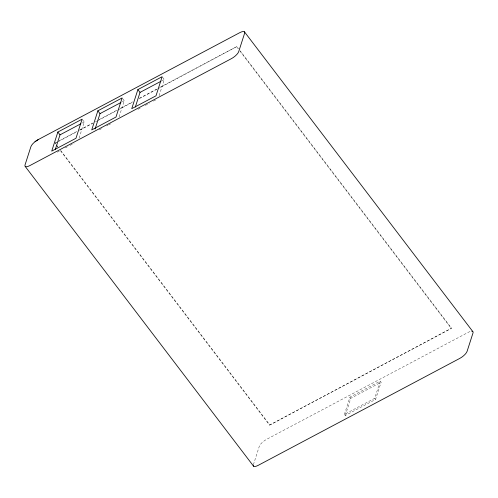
<?xml version="1.0" encoding="UTF-8"?>
<svg xmlns="http://www.w3.org/2000/svg" width="498" height="498" viewBox="0 0 498 498"><rect width="100%" height="100%" fill="white"/><g stroke="black" fill="none" stroke-linecap="round" stroke-linejoin="round"><path stroke-width="0.37" stroke-dasharray="2.49 1.87" d="M79.064 138.145L84.255 121.985L82.108 119.171M119.078 116.918L124.263 100.758L122.122 97.938M159.092 95.691L164.278 79.524L162.13 76.711M157.866 88.781L236.917 46.519L238.33 48.374M253.389 464.734L259.277 446.401A7.526 2.552 -37.3 0 1 266.561 439.367L468.145 332.409A7.526 2.552 -37.3 0 1 471.008 331.313M60.563 150.819L269.549 425.124L451.543 328.238L240.21 50.846M344.411 414.386L349.926 397.192L380.242 381.113L381.101 382.24L375.579 399.427L345.27 415.513L344.411 414.386L374.72 398.3L380.242 381.113M345.27 415.513L350.785 398.319L381.101 382.24M269.549 425.124L451.543 328.238M82.232 123.056L84.255 121.985M122.247 101.829L124.263 100.758M161.582 80.956L164.278 79.524M56.411 142.291L55.041 143.019L55.981 144.258M59.156 140.834L77.003 131.366M79.748 129.91L92.79 122.994M98.965 119.713L116.806 110.245M120.242 108.427L132.593 101.872M139.459 98.231L156.615 89.13M160.045 87.306L236.917 46.519M56.977 142.31L54.917 143.405L55.857 144.638M57.662 141.949L76.879 131.752M79.624 130.295L92.665 123.373M95.411 121.917L96.78 121.188M97.471 120.827L117.372 110.263M118.057 109.902L132.474 102.252M139.334 98.61L157.181 89.142M57.239 152.164L59.262 151.093M65.325 147.875L67.342 146.804M70.037 145.372L74.078 143.231M99.27 129.866L102.644 128.079M106.684 125.932L108.029 125.216M108.701 124.861L110.724 123.79M137.94 109.348L141.308 107.562M145.348 105.414L149.388 103.273M153.434 101.125L156.123 99.7M236.793 46.905L238.206 48.754M240.086 51.226L451.425 328.624M374.72 398.3L375.579 399.427M349.926 397.192L350.785 398.319M56.448 144.874L57.861 146.729M60.688 150.433L269.667 424.738M56.33 145.254L57.743 147.109"/><path stroke-width="0.75" d="M57.855 132.038L51.724 151.137L75.976 138.27L82.108 119.171L57.855 132.038L60.003 134.852L55.284 149.543M97.869 110.805L91.738 129.903L115.99 117.036L122.122 97.938L97.869 110.805L100.017 113.625L95.062 129.05M137.884 89.578L131.752 108.676L155.999 95.809L162.13 76.711L137.884 89.578L140.031 92.391L135.313 107.082M35.003 141.737L38.197 139.614L239.775 32.663A7.526 2.552 -37.3 0 1 244.611 33.266L238.723 51.599A7.526 2.552 -37.3 0 1 231.439 58.633L29.855 165.591A7.526 2.552 -37.3 0 1 25.018 164.987L30.907 146.655A7.526 2.552 -37.3 0 1 38.197 139.614M60.003 134.852L80.888 123.772M100.017 113.625L120.896 102.544M140.031 92.391L160.91 81.311M244.412 31.785L472.783 331.531M25.217 166.469L253.588 466.215M471.755 331.232A7.526 2.552 -37.3 0 1 472.982 333.013L467.093 351.345A7.526 2.552 -37.3 0 1 459.803 358.386L258.225 465.337A7.526 2.552 -37.3 0 1 253.264 465.35"/></g></svg>
